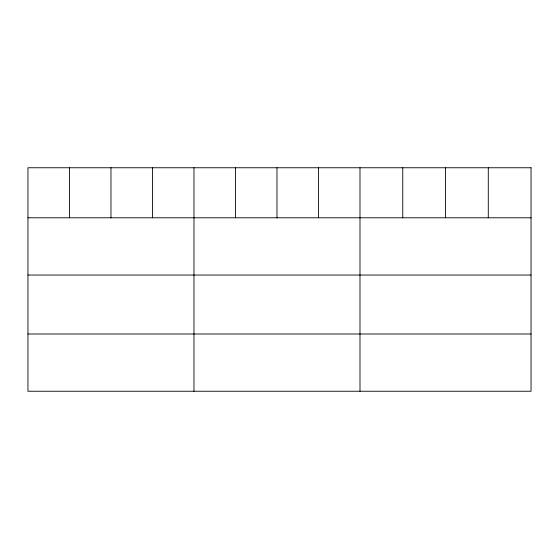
<?xml version="1.0" encoding="UTF-8"?>
<svg xmlns="http://www.w3.org/2000/svg" width="559" height="559" viewBox="0 0 559 559"><rect width="100%" height="100%" fill="white"/><g stroke="black" fill="none" stroke-linecap="round" stroke-linejoin="round"><path stroke-width="0.84" d="M27.95 217.793L531.05 217.793M27.95 275.035L531.05 275.035M27.95 334.002L531.05 334.002M488.286 167.756L488.286 217.793M445.523 167.756L445.523 217.793M402.759 167.756L402.759 217.793M359.996 167.756L359.996 391.244M318.49 167.756L318.49 217.793M276.984 167.756L276.984 217.793M235.479 167.756L235.479 217.793M193.973 167.756L193.973 391.244M152.467 167.756L152.467 217.793M110.962 167.756L110.962 217.793M69.456 167.756L69.456 217.793M531.05 167.756L27.95 167.756L27.95 391.244L531.05 391.244L531.05 167.756"/></g></svg>
